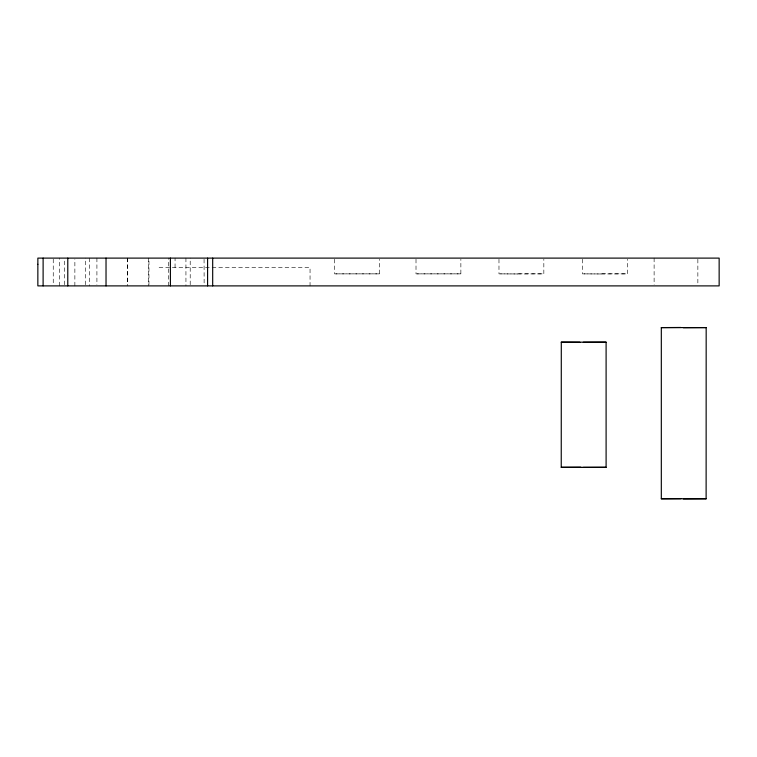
<?xml version="1.0" encoding="UTF-8"?>
<svg xmlns="http://www.w3.org/2000/svg" width="757" height="757" viewBox="0 0 757 757"><rect width="100%" height="100%" fill="white"/><g stroke="black" fill="none" stroke-linecap="round" stroke-linejoin="round"><path stroke-width="0.57" stroke-dasharray="3.79 2.84" d="M59.443 285.891L59.443 258.109M64.667 284.755L64.667 259.14M74.867 285.891L74.877 259.14M85.645 284.755L85.655 258.109M89.288 258.109L89.298 285.891M127.517 258.109L127.517 285.891M148.703 258.109L148.713 285.891M148.949 284.755L148.968 258.109M168.707 285.891L168.726 258.109M175.056 267.533L175.066 258.109M185.929 258.109L185.948 285.891M190.206 284.755L190.206 258.109M334.613 259.235L334.613 273.883L379.475 273.873L379.475 259.235M379.475 273.873L334.613 273.883M416.009 259.235L416.009 273.883L460.871 273.873L460.871 259.235M460.871 273.873L416.009 273.883M498.977 259.235L498.977 273.883L521.015 273.968L543.838 273.873L543.838 259.235M582.502 259.235L582.502 273.883L604.54 273.968L627.364 273.873L627.364 259.235M159.084 267.533L310.048 267.533L310.048 285.891M518.45 273.788L543.838 273.873M601.976 273.788L627.364 273.873M517.674 273.968L498.977 273.883M601.2 273.968L582.502 273.883M697.859 259.263L697.859 284.736M654.114 258.109L654.114 284.736M204.068 259.263L204.135 284.736M127.384 258.109L127.384 284.736M96.915 258.109L96.915 284.736M53.245 259.14L53.245 284.755"/><path stroke-width="1.14" d="M43.111 285.891L43.121 258.109M67.78 285.891L67.789 258.109M106.027 285.891L106.027 258.109M170.391 258.109L170.401 285.891M207.588 258.109L207.588 285.891M706.12 498.778L706.177 327.582L661.315 327.601L661.315 498.778L706.177 498.759L683.353 498.891M661.315 327.601L680.78 327.469M706.12 327.601L683.353 327.715M661.315 498.778L680.78 498.645M606.102 467.306L561.24 467.315L561.297 342.164L606.102 342.164L606.102 467.306L583.278 467.4M606.045 342.183L583.278 342.259M561.24 467.315L580.714 467.22M579.938 342.259L561.24 342.173M212.689 258.109L212.689 285.891M37.859 264.288L37.85 285.891L719.15 285.891L719.15 258.109L37.859 258.109L37.859 264.288"/></g></svg>
